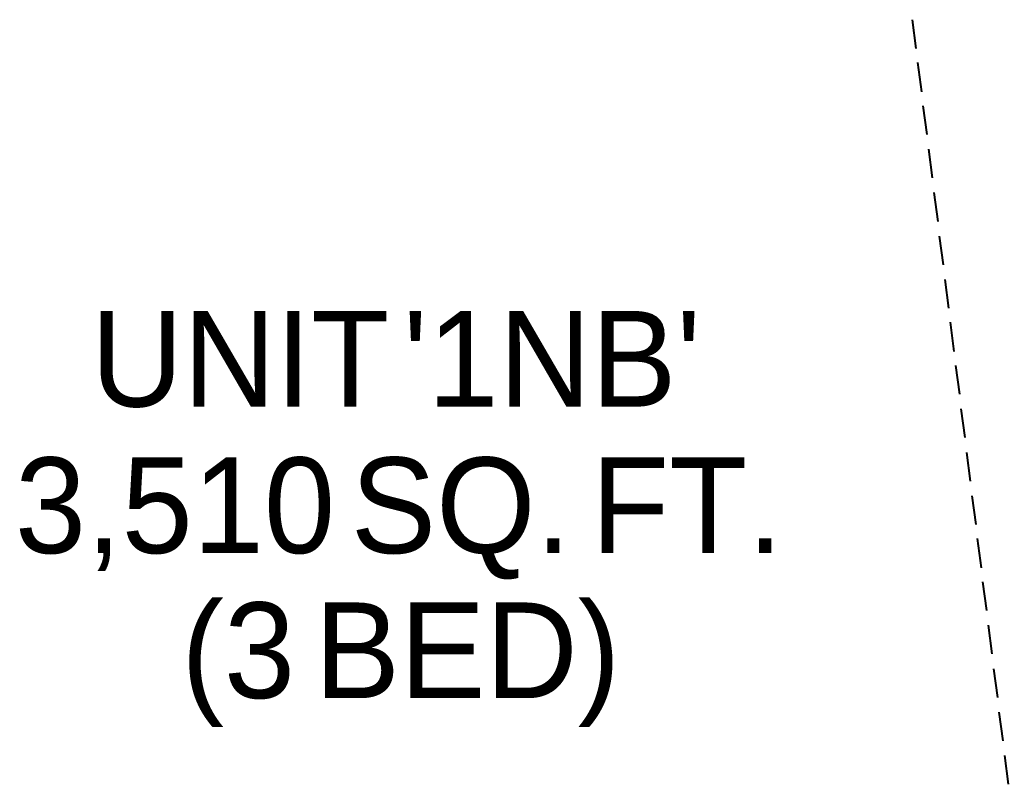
# Model space of a CAD drawing. Header units: feet. Extents: x -84 to 198, y -22 to 181.
# Drawn here: x 114.25 to 131.25, y 127.9 to 141.04 of the extents above; entities that cross this region are included whole.
import ezdxf
from ezdxf.enums import TextEntityAlignment as Align

# ---------------------------------------------------------------- set-up
doc = ezdxf.new("R2010")
doc.units = ezdxf.units.FT
doc.layers.add('A-LINEA', color=7, linetype='CONTINUOUS')
doc.layers.add('A-TEXTO-PDF', color=3, linetype='CONTINUOUS')

msp = doc.modelspace()

# ---------------------------------------------------------------- linework, layer by layer
at = {"layer": 'A-LINEA'}
for p, q in [((129.6, 141.0444), (129.6667, 140.5511)), ((129.6933, 140.3111), (129.76, 139.8044)), ((129.7867, 139.5644), (129.8533, 139.0711)), ((129.88, 138.8178), (129.9467, 138.3244)), ((129.9733, 138.0711), (130.04, 137.5778)), ((130.0667, 137.3244), (130.1333, 136.8311)), ((130.16, 136.5778), (130.2267, 136.0844)), ((130.2533, 135.8444), (130.32, 135.3378)), ((130.3467, 135.0978), (130.4133, 134.6044)), ((130.44, 134.3511), (130.5067, 133.8578)), ((130.5333, 133.6044), (130.6, 133.1111)), ((130.6267, 132.8578), (130.6933, 132.3644)), ((130.72, 132.1244), (130.7867, 131.6178)), ((130.8133, 131.3778), (130.88, 130.8844)), ((130.9067, 130.6311), (130.9733, 130.1378)), ((131, 129.8844), (131.0667, 129.3911)), ((131.0933, 129.1378), (131.16, 128.6444)), ((131.1867, 128.3911), (131.2533, 127.8978))]:
    msp.add_line(p, q, dxfattribs=at)

# ---------------------------------------------------------------- texts
at = {"layer": 'A-TEXTO-PDF'}
for s, p in [('UNIT', (118.0401, 134.3918)), ("'1NB'", (123.4062, 134.3918)), ('3,510', (116.9206, 131.8718)), ('SQ.', (121.8392, 131.8718)), ('FT.', (125.7269, 131.8718)), ('(3', (118.0079, 129.3785)), ('BED)', (121.9522, 129.3785))]:
    msp.add_text(s, height=1.646, dxfattribs=at).set_placement(p, align=Align.CENTER)

doc.saveas('drawing.dxf')
